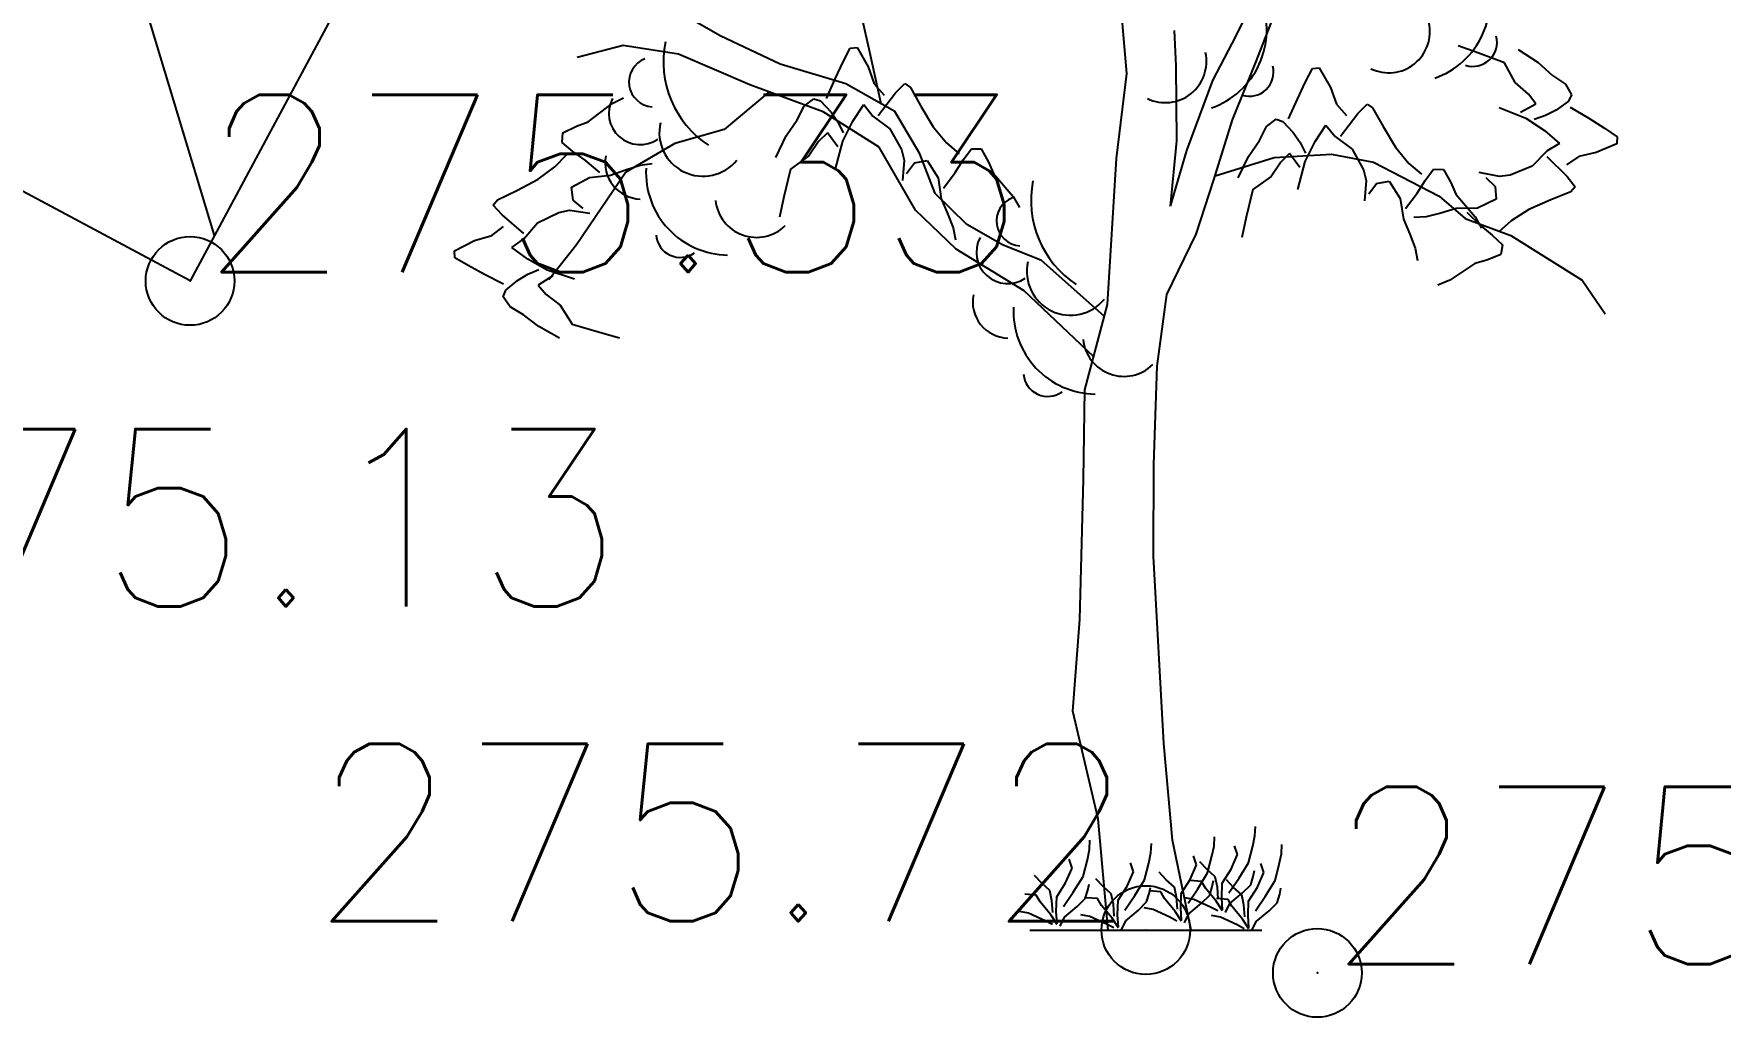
# Model space of a CAD drawing. Header units: millimetres. Extents: x 524954 to 526204, y 9523489 to 9524010.
# Drawn here: x 525409.05 to 525418.56, y 9523674.6 to 9523680.15 of the extents above; entities that cross this region are included whole.
import ezdxf
from ezdxf.enums import TextEntityAlignment as Align

# ---------------------------------------------------------------- set-up
doc = ezdxf.new("R2010")
doc.units = ezdxf.units.MM
doc.header["$PDMODE"] = 32
doc.header["$PDSIZE"] = 0.5
doc.linetypes.add('ACAD_ISO12W100', pattern=[21, 12, -3, 0, -3, 0, -3])
for name, color, linetype in [('Arbre', 34, 'ACAD_ISO12W100'), ('Bati', 6, 'Continuous'), ('Bati_H', 1, 'Continuous'), ('TopoAlt', 3, 'Continuous'), ('TOPOJIS', 7, 'Continuous')]:
    doc.layers.add(name, color=color, linetype=linetype)
doc.styles.add('Simplex 1.0', font='Simplex.shx', dxfattribs={"width": 0.99, "height": 1})

# ---------------------------------------------------------------- blocks, each defined once
blk = doc.blocks.new('TCPOINT M')
at = {"color": 0}
blk.add_point((0, 0), dxfattribs=at)
at = {"layer": 'TopoAlt', "style": 'Simplex 1.0', "width": 0.99}
blk.add_attdef('ALT', (0.15, 0.15), '', height=1, dxfattribs=at)
blk = doc.blocks.new('v088')
at = {"linetype": 'Continuous'}
for p, q in [((-0.1073, 4.8293), (-0.1646, 5.4873)), ((0.5102, 5.0412), (0.6713, 5.3679)), ((-1.5592, 4.9668), (-1.6346, 5.3011)), ((-2.4003, 5.0425), (-2.6206, 5.1685)), ((0.6191, 4.888), (0.7312, 5.1764)), ((-2.0611, 4.8817), (-2.4003, 5.0425)), ((0.1717, 4.8724), (0.1613, 5.0712)), ((0.3786, 4.7897), (0.5102, 5.0412)), ((-2.9464, 4.9876), (-3.2062, 4.92)), ((-2.6344, 4.9381), (-2.9464, 4.9876)), ((-1.4917, 4.6586), (-1.5592, 4.9668)), ((-2.2328, 4.7662), (-2.6344, 4.9381)), ((-1.6919, 4.7713), (-2.0611, 4.8817)), ((0.1743, 4.4496), (0.1717, 4.8724)), ((0.489, 4.5681), (0.6191, 4.888)), ((-1.8192, 4.6131), (-2.2328, 4.7662)), ((-1.415, 4.6154), (-1.6919, 4.7713)), ((-0.1657, 4.3492), (-0.1073, 4.8293)), ((0.2314, 4.3948), (0.3786, 4.7897)), ((-2.1227, 4.7254), (-2.3768, 4.5144)), ((-1.5041, 4.4145), (-1.8192, 4.6131)), ((-1.2732, 4.3758), (-1.415, 4.6154)), ((0.3841, 4.2301), (0.489, 4.5681)), ((-2.3768, 4.5144), (-2.655, 4.434)), ((-2.655, 4.434), (-2.9315, 4.2727)), ((-1.2976, 4.0581), (-1.5041, 4.4145)), ((-1.1877, 4.1537), (-1.2732, 4.3758)), ((0.1384, 4.0819), (0.1743, 4.4496)), ((0.1384, 4.0819), (0.2314, 4.3948)), ((0.7235, 4.3553), (1.0465, 4.3745)), ((1.0465, 4.3745), (1.2838, 4.3297)), ((-0.2169, 3.5272), (-0.1657, 4.3492)), ((0.3911, 4.2526), (0.7235, 4.3553)), ((1.2838, 4.3297), (1.6547, 4.1385)), ((-2.9315, 4.2727), (-3.209, 3.8627)), ((0.2848, 3.9233), (0.3841, 4.2301)), ((-1.0099, 3.9771), (-1.1877, 4.1537)), ((1.6547, 4.1385), (1.8004, 4.0109)), ((-1.0692, 3.839), (-1.2976, 4.0581)), ((1.8004, 4.0109), (2.0573, 3.9168)), ((-0.8085, 3.8631), (-1.0099, 3.9771)), ((0.1177, 3.584), (0.2848, 3.9233)), ((2.0573, 3.9168), (2.4606, 3.664)), ((-3.209, 3.8627), (-3.3666, 3.6666)), ((-0.6849, 3.6045), (-1.0692, 3.839)), ((-0.589, 3.7744), (-0.8085, 3.8631)), ((-0.2343, 3.4611), (-0.589, 3.7744)), ((2.4606, 3.664), (2.589, 3.4739)), ((-0.2941, 3.234), (-0.6849, 3.6045)), ((-0.3436, 3.0457), (-0.2169, 3.5272)), ((0.064, 3.1786), (0.1177, 3.584)), ((0.0445, 2.6247), (0.064, 3.1786)), ((-0.3518, 2.5418), (-0.3436, 3.0457)), ((0.0429, 2.1085), (0.0445, 2.6247)), ((-0.3726, 1.7516), (-0.3518, 2.5418)), ((0.1022, 1.0525), (0.0429, 2.1085)), ((-0.4115, 1.2346), (-0.3726, 1.7516)), ((-0.2683, 0.6281), (-0.4115, 1.2346)), ((0.151, 0.5063), (0.1022, 1.0525)), ((-0.2127, 0), (-0.2683, 0.6281)), ((0.2565, 0), (0.151, 0.5063)), ((-0.6539, 0), (0.6539, 0))]:
    blk.add_line(p, q, dxfattribs=at)
at = {"color": 3, "linetype": 'Continuous'}
for p, q in [((-1.7068, 4.8945), (-1.6668, 4.9726)), ((-1.6668, 4.9726), (-1.6283, 4.976)), ((-1.6283, 4.976), (-1.5645, 4.8667)), ((1.8724, 4.9461), (1.762, 4.9854)), ((2.0224, 4.89), (1.8724, 4.9461)), ((2.0987, 4.9642), (2.2113, 4.8904)), ((-1.7514, 4.7999), (-1.7068, 4.8945)), ((-1.5645, 4.8667), (-1.5307, 4.7714)), ((0.8993, 4.7791), (0.9393, 4.8572)), ((0.9393, 4.8572), (0.9778, 4.8606)), ((0.9778, 4.8606), (1.0416, 4.7513)), ((2.0834, 4.7783), (2.0224, 4.89)), ((2.2113, 4.8904), (2.2929, 4.8185)), ((-1.8008, 4.6887), (-1.7514, 4.7999)), ((-1.5307, 4.7714), (-1.4755, 4.7074)), ((-1.4112, 4.7196), (-1.3587, 4.7727)), ((-1.3587, 4.7727), (-1.3272, 4.7513)), ((0.8546, 4.6845), (0.8993, 4.7791)), ((2.1569, 4.7135), (2.0834, 4.7783)), ((2.2929, 4.8185), (2.3654, 4.7691)), ((2.3654, 4.7691), (2.4, 4.7096)), ((-3.1435, 4.5571), (-3.0095, 4.66)), ((-3.0095, 4.66), (-2.9439, 4.6918)), ((-1.9257, 4.6454), (-1.871, 4.6871)), ((-1.871, 4.6871), (-1.8334, 4.6747)), ((-1.8334, 4.6747), (-1.7744, 4.6115)), ((-1.5083, 4.5916), (-1.4112, 4.7196)), ((-1.3272, 4.7513), (-1.2679, 4.6451)), ((0.8053, 4.5733), (0.8546, 4.6845)), ((1.0416, 4.7513), (1.0754, 4.656)), ((2.1989, 4.6584), (2.1569, 4.7135)), ((2.383, 4.6739), (2.3129, 4.6232)), ((2.4, 4.7096), (2.383, 4.6739)), ((-2.0269, 4.4774), (-1.9657, 4.5674)), ((-1.9657, 4.5674), (-1.9257, 4.6454)), ((-1.7744, 4.6115), (-1.7365, 4.5561)), ((-1.6512, 4.5605), (-1.5907, 4.6542)), ((-1.5907, 4.6542), (-1.5392, 4.5896)), ((-1.5392, 4.5896), (-1.4434, 4.5178)), ((-1.2679, 4.6451), (-1.1988, 4.529)), ((0.6804, 4.53), (0.7351, 4.5718)), ((0.7351, 4.5718), (0.7727, 4.5593)), ((1.0754, 4.656), (1.1306, 4.592)), ((1.0978, 4.4762), (1.1948, 4.6042)), ((1.1948, 4.6042), (1.2474, 4.6573)), ((1.2474, 4.6573), (1.2789, 4.6359)), ((1.2789, 4.6359), (1.3382, 4.5297)), ((1.9921, 4.6376), (2.1424, 4.5777)), ((2.1133, 4.6106), (2.1989, 4.6584)), ((2.1424, 4.5777), (2.247, 4.5072)), ((2.2532, 4.5924), (2.1892, 4.5691)), ((2.3129, 4.6232), (2.2532, 4.5924)), ((2.3928, 4.6398), (2.497, 4.577)), ((2.497, 4.577), (2.5853, 4.5209)), ((-3.2911, 4.4407), (-3.2867, 4.4956)), ((-3.2867, 4.4956), (-3.2101, 4.5328)), ((-3.2101, 4.5328), (-3.1435, 4.5571)), ((-2.0862, 4.3565), (-2.0269, 4.4774)), ((-1.7952, 4.494), (-1.8447, 4.4455)), ((-1.7371, 4.415), (-1.7952, 4.494)), ((-1.7365, 4.5561), (-1.7054, 4.4954)), ((-1.7081, 4.4479), (-1.6512, 4.5605)), ((-1.4434, 4.5178), (-1.3781, 4.401)), ((-1.1988, 4.529), (-1.1228, 4.4377)), ((0.6404, 4.452), (0.6804, 4.53)), ((0.7727, 4.5593), (0.8317, 4.4961)), ((0.8317, 4.4961), (0.8696, 4.4407)), ((0.9549, 4.4451), (1.0154, 4.5388)), ((1.0154, 4.5388), (1.0668, 4.4742)), ((1.0668, 4.4742), (1.1627, 4.4024)), ((1.3382, 4.5297), (1.4072, 4.4136)), ((2.247, 4.5072), (2.3325, 4.4356)), ((2.5853, 4.5209), (2.6578, 4.4715)), ((2.6578, 4.4715), (2.6564, 4.4329)), ((-3.2303, 4.3905), (-3.2911, 4.4407)), ((-3.1617, 4.3413), (-3.2303, 4.3905)), ((-1.8447, 4.4455), (-1.8998, 4.3645)), ((-1.7488, 4.2914), (-1.7081, 4.4479)), ((-1.3781, 4.401), (-1.3629, 4.3412)), ((-1.1228, 4.4377), (-1.0524, 4.3767)), ((-1.0302, 4.3418), (-0.9835, 4.4054)), ((-0.9835, 4.4054), (-0.9285, 4.4041)), ((-0.9285, 4.4041), (-0.8869, 4.3298)), ((0.5791, 4.362), (0.6404, 4.452)), ((0.8109, 4.3786), (0.7614, 4.3301)), ((0.869, 4.2996), (0.8109, 4.3786)), ((0.8696, 4.4407), (0.9007, 4.38)), ((0.898, 4.3325), (0.9549, 4.4451)), ((1.1627, 4.4024), (1.228, 4.2856)), ((1.4072, 4.4136), (1.4833, 4.3223)), ((2.262, 4.3926), (2.1788, 4.3064)), ((2.3325, 4.4356), (2.262, 4.3926)), ((2.5401, 4.3831), (2.4412, 4.3615)), ((2.6564, 4.4329), (2.5401, 4.3831)), ((-3.4268, 4.2328), (-3.3314, 4.3035)), ((-3.3314, 4.3035), (-3.2664, 4.3702)), ((-3.0788, 4.2707), (-3.1617, 4.3413)), ((-3.0186, 4.2553), (-2.9333, 4.2859)), ((-2.9333, 4.2859), (-2.8514, 4.3121)), ((-2.8514, 4.3121), (-2.7828, 4.3211)), ((-2.0031, 4.2901), (-2.0401, 4.1343)), ((-1.8998, 4.3645), (-2.0031, 4.2901)), ((-1.3629, 4.3412), (-1.3723, 4.2259)), ((-1.3485, 4.2656), (-1.3049, 4.3248)), ((-1.3049, 4.3248), (-1.2331, 4.3384)), ((-1.2331, 4.3384), (-1.1715, 4.2405)), ((-1.0754, 4.2705), (-1.0302, 4.3418)), ((-0.8869, 4.3298), (-0.8589, 4.2646)), ((0.5199, 4.2411), (0.5791, 4.362)), ((0.7614, 4.3301), (0.7063, 4.2491)), ((0.8572, 4.176), (0.898, 4.3325)), ((1.228, 4.2856), (1.2432, 4.2258)), ((1.4833, 4.3223), (1.5536, 4.2613)), ((1.5759, 4.2264), (1.6226, 4.29)), ((1.6226, 4.29), (1.6776, 4.2887)), ((1.6776, 4.2887), (1.7191, 4.2144)), ((2.1788, 4.3064), (2.0548, 4.2561)), ((2.2601, 4.3616), (2.3751, 4.2494)), ((2.4412, 4.3615), (2.371, 4.3146)), ((-3.5467, 4.1705), (-3.4268, 4.2328)), ((-3.2386, 4.1877), (-3.1373, 4.2436)), ((-3.2291, 4.1152), (-3.2386, 4.1877)), ((-3.1373, 4.2436), (-3.0186, 4.2553)), ((-1.1715, 4.2405), (-1.153, 4.1227)), ((-1.1411, 4.1837), (-1.0754, 4.2705)), ((-0.8589, 4.2646), (-0.7485, 4.1368)), ((0.7063, 4.2491), (0.603, 4.1747)), ((1.2432, 4.2258), (1.2338, 4.1105)), ((1.2576, 4.1502), (1.3011, 4.2094)), ((1.3011, 4.2094), (1.373, 4.223)), ((1.373, 4.223), (1.4346, 4.1251)), ((1.5307, 4.1551), (1.5759, 4.2264)), ((1.7191, 4.2144), (1.7472, 4.1493)), ((1.9936, 4.2484), (1.8803, 4.2721)), ((1.9168, 4.2436), (1.9701, 4.193)), ((1.9701, 4.193), (1.9747, 4.12)), ((2.0548, 4.2561), (1.9936, 4.2484)), ((2.3751, 4.2494), (2.4212, 4.1906)), ((2.4212, 4.1906), (2.396, 4.1621)), ((-3.6793, 4.0872), (-3.6561, 4.1174)), ((-3.6561, 4.1174), (-3.5467, 4.1705)), ((-3.1725, 4.0683), (-3.2291, 4.1152)), ((-2.0401, 4.1343), (-2.0653, 4.0199)), ((-1.153, 4.1227), (-1.1176, 4.0393)), ((-0.7485, 4.1368), (-0.7129, 4.0731)), ((0.603, 4.1747), (0.566, 4.0189)), ((1.4346, 4.1251), (1.4531, 4.0073)), ((1.465, 4.0683), (1.5307, 4.1551)), ((1.7472, 4.1493), (1.8576, 4.0214)), ((1.9747, 4.12), (1.8699, 4.071)), ((2.2833, 4.1164), (2.1595, 4.0623)), ((2.396, 4.1621), (2.2833, 4.1164)), ((-3.6294, 4.0317), (-3.6793, 4.0872)), ((-3.5071, 3.9275), (-3.6294, 4.0317)), ((-3.4297, 3.988), (-3.3093, 4.0465)), ((-3.3093, 4.0465), (-3.2488, 4.0583)), ((-3.2488, 4.0583), (-3.1342, 4.0423)), ((-1.1176, 4.0393), (-1.0867, 3.9591)), ((0.566, 4.0189), (0.5407, 3.9045)), ((1.4531, 4.0073), (1.4885, 3.9239)), ((1.5801, 4.0219), (1.511, 4.0175)), ((1.6636, 4.0426), (1.5801, 4.0219)), ((1.7506, 4.0673), (1.6636, 4.0426)), ((1.8699, 4.071), (1.7506, 4.0673)), ((1.8097, 4.0479), (1.8877, 3.9719)), ((1.8576, 4.0214), (1.8932, 3.9577)), ((2.0595, 3.9982), (1.9902, 3.936)), ((2.1595, 4.0623), (2.0595, 3.9982)), ((-3.785, 3.8871), (-3.6878, 3.9154)), ((-3.6878, 3.9154), (-3.6208, 3.9668)), ((-3.5069, 3.8964), (-3.4297, 3.988)), ((-1.0867, 3.9591), (-1.0738, 3.891)), ((1.4885, 3.9239), (1.5194, 3.8437)), ((1.8877, 3.9719), (1.9528, 3.9182)), ((1.9528, 3.9182), (2.0102, 3.864)), ((-3.8977, 3.8297), (-3.785, 3.8871)), ((-3.8965, 3.791), (-3.8977, 3.8297)), ((-3.5743, 3.8488), (-3.5069, 3.8964)), ((-3.4842, 3.783), (-3.5743, 3.8488)), ((1.5194, 3.8437), (1.5323, 3.7756)), ((2.002, 3.8096), (1.9231, 3.7776)), ((2.0102, 3.864), (2.002, 3.8096)), ((-3.8209, 3.7466), (-3.8965, 3.791)), ((-3.729, 3.6966), (-3.8209, 3.7466)), ((-3.4847, 3.6976), (-3.4223, 3.7252)), ((-3.3751, 3.7197), (-3.4842, 3.783)), ((-3.2212, 3.6701), (-3.3751, 3.7197)), ((1.855, 3.7579), (1.7144, 3.6642)), ((1.9231, 3.7776), (1.855, 3.7579)), ((-3.6208, 3.641), (-3.729, 3.6966)), ((-3.6087, 3.6076), (-3.5422, 3.6629)), ((-3.5422, 3.6629), (-3.4847, 3.6976)), ((-3.3439, 3.6889), (-3.4261, 3.6355)), ((-3.4261, 3.6355), (-3.3805, 3.5833)), ((1.7144, 3.6642), (1.6468, 3.6368)), ((-3.6232, 3.5708), (-3.6087, 3.6076)), ((-3.5847, 3.5138), (-3.6232, 3.5708)), ((-3.3805, 3.5833), (-3.3028, 3.5236)), ((-3.3028, 3.5236), (-3.2344, 3.4162)), ((-3.5091, 3.4694), (-3.5847, 3.5138)), ((-3.4228, 3.4031), (-3.5091, 3.4694)), ((-3.3055, 3.337), (-3.4228, 3.4031)), ((-3.2344, 3.4162), (-3.081, 3.3703)), ((-3.081, 3.3703), (-2.9682, 3.3386)), ((0.6155, 0.5313), (0.6179, 0.5842)), ((-0.3173, 0.4544), (-0.3149, 0.5073)), ((0.0288, 0.4351), (0.0313, 0.488)), ((0.3847, 0.4736), (0.3871, 0.5265)), ((0.5169, 0.4255), (0.5001, 0.476)), ((0.6034, 0.4736), (0.6155, 0.5313)), ((0.7645, 0.4303), (0.7669, 0.4832)), ((-0.4159, 0.3486), (-0.4327, 0.3991)), ((-0.3534, 0.3029), (-0.3294, 0.3967)), ((-0.3294, 0.3967), (-0.3173, 0.4544)), ((0.0168, 0.3774), (0.0288, 0.4351)), ((0.2861, 0.3678), (0.2693, 0.4183)), ((0.3462, 0.3414), (0.3053, 0.3847)), ((0.3486, 0.3221), (0.3726, 0.4159)), ((0.3726, 0.4159), (0.3847, 0.4736)), ((0.4808, 0.3438), (0.5169, 0.4255)), ((0.5794, 0.3798), (0.6034, 0.4736)), ((0.7525, 0.3726), (0.7645, 0.4303)), ((-0.5866, 0.2645), (-0.6275, 0.3077)), ((-0.452, 0.2669), (-0.4159, 0.3486)), ((-0.4087, 0.214), (-0.3534, 0.3029)), ((-0.2404, 0.2452), (-0.2813, 0.2885)), ((-0.1058, 0.2476), (-0.0697, 0.3294)), ((-0.0697, 0.3294), (-0.0865, 0.3798)), ((-0.0072, 0.2837), (0.0168, 0.3774)), ((0.1154, 0.2837), (0.0745, 0.327)), ((0.1995, 0.2068), (0.25, 0.2861)), ((0.25, 0.2861), (0.2861, 0.3678)), ((0.2933, 0.2332), (0.3486, 0.3221)), ((0.3919, 0.3005), (0.3462, 0.3414)), ((0.4039, 0.2428), (0.3919, 0.3005)), ((0.4303, 0.2645), (0.4808, 0.3438)), ((0.4688, 0.2092), (0.5241, 0.2909)), ((0.5241, 0.2909), (0.5794, 0.3798)), ((0.5914, 0.2548), (0.6058, 0.3029)), ((0.6058, 0.3029), (0.6131, 0.3366)), ((0.6299, 0.2428), (0.6659, 0.3246)), ((0.6659, 0.3246), (0.6491, 0.375)), ((0.7285, 0.2789), (0.7525, 0.3726)), ((-0.6179, 0.1971), (-0.6828, 0.2019)), ((-0.5962, 0.1587), (-0.6179, 0.1971)), ((-0.5409, 0.2236), (-0.5866, 0.2645)), ((-0.5289, 0.1659), (-0.5409, 0.2236)), ((-0.5025, 0.1875), (-0.452, 0.2669)), ((-0.464, 0.1322), (-0.4087, 0.214)), ((-0.3414, 0.1779), (-0.327, 0.226)), ((-0.327, 0.226), (-0.3197, 0.2596)), ((-0.1947, 0.2043), (-0.2404, 0.2452)), ((-0.1827, 0.1467), (-0.1947, 0.2043)), ((-0.1563, 0.1683), (-0.1058, 0.2476)), ((-0.1178, 0.113), (-0.0625, 0.1947)), ((-0.0625, 0.1947), (-0.0072, 0.2837)), ((0.0048, 0.1587), (0.0192, 0.2068)), ((0.0192, 0.2068), (0.0264, 0.2404)), ((0.0841, 0.2164), (0.0192, 0.2212)), ((0.1058, 0.1779), (0.0841, 0.2164)), ((0.1611, 0.2428), (0.1154, 0.2837)), ((0.1731, 0.1851), (0.1611, 0.2428)), ((0.1971, 0.125), (0.1995, 0.2068)), ((0.238, 0.1515), (0.2933, 0.2332)), ((0.3149, 0.2741), (0.25, 0.2789)), ((0.3366, 0.2356), (0.3149, 0.2741)), ((0.3149, 0.1515), (0.3606, 0.1971)), ((0.3967, 0.1635), (0.3366, 0.2356)), ((0.3606, 0.1971), (0.375, 0.2452)), ((0.375, 0.2452), (0.3823, 0.2789)), ((0.4087, 0.1755), (0.4039, 0.2428)), ((0.4279, 0.1827), (0.4303, 0.2645)), ((0.4953, 0.2404), (0.4544, 0.2837)), ((0.4736, 0.1491), (0.5457, 0.2092)), ((0.5409, 0.1995), (0.4953, 0.2404)), ((0.5529, 0.1418), (0.5409, 0.1995)), ((0.5457, 0.2092), (0.5914, 0.2548)), ((0.5794, 0.1635), (0.6299, 0.2428)), ((0.6732, 0.1899), (0.7285, 0.2789)), ((0.7405, 0.1539), (0.7549, 0.2019)), ((0.7549, 0.2019), (0.7621, 0.2356)), ((-0.6611, 0.0962), (-0.7116, 0.1058)), ((-0.5674, 0.0529), (-0.6611, 0.0962)), ((-0.5361, 0.0865), (-0.5962, 0.1587)), ((-0.5241, 0.0986), (-0.5289, 0.1659)), ((-0.5049, 0.1058), (-0.5025, 0.1875)), ((-0.5001, 0.0361), (-0.5049, 0.1058)), ((-0.4592, 0.0721), (-0.3871, 0.1322)), ((-0.3871, 0.1322), (-0.3414, 0.1779)), ((-0.2717, 0.1779), (-0.3366, 0.1827)), ((-0.25, 0.1394), (-0.2717, 0.1779)), ((-0.1899, 0.0673), (-0.25, 0.1394)), ((-0.1779, 0.0793), (-0.1827, 0.1467)), ((-0.1587, 0.0865), (-0.1563, 0.1683)), ((-0.113, 0.0529), (-0.0409, 0.113)), ((-0.0409, 0.113), (0.0048, 0.1587)), ((0.0409, 0.1154), (-0.0096, 0.125)), ((0.1346, 0.0721), (0.0409, 0.1154)), ((0.1659, 0.1058), (0.1058, 0.1779)), ((0.2019, 0.0505), (0.1659, 0.1058)), ((0.1779, 0.1178), (0.1731, 0.1851)), ((0.2019, 0.0553), (0.1971, 0.125)), ((0.2717, 0.1731), (0.2212, 0.1827)), ((0.2428, 0.0914), (0.3149, 0.1515)), ((0.3654, 0.1298), (0.2717, 0.1731)), ((0.4063, 0.1082), (0.3654, 0.1298)), ((0.4327, 0.1082), (0.3967, 0.1635)), ((0.464, 0.1731), (0.3991, 0.1779)), ((0.4327, 0.113), (0.4279, 0.1827)), ((0.4496, 0.0986), (0.4736, 0.1491)), ((0.4856, 0.1346), (0.464, 0.1731)), ((0.5457, 0.0625), (0.4856, 0.1346)), ((0.5578, 0.0745), (0.5529, 0.1418)), ((0.577, 0.0817), (0.5794, 0.1635)), ((0.6179, 0.1082), (0.6732, 0.1899)), ((0.6227, 0.0481), (0.6948, 0.1082)), ((0.6948, 0.1082), (0.7405, 0.1539)), ((-0.5265, 0.0313), (-0.5674, 0.0529)), ((-0.5001, 0.0313), (-0.5361, 0.0865)), ((-0.4832, 0.0216), (-0.4592, 0.0721)), ((-0.3149, 0.0769), (-0.3654, 0.0865)), ((-0.2212, 0.0337), (-0.3149, 0.0769)), ((-0.1803, 0.012), (-0.2212, 0.0337)), ((-0.1539, 0.012), (-0.1899, 0.0673)), ((-0.1539, 0.0168), (-0.1587, 0.0865)), ((-0.137, 0.0024), (-0.113, 0.0529)), ((0.1755, 0.0505), (0.1346, 0.0721)), ((0.2188, 0.0409), (0.2428, 0.0914)), ((0.4207, 0.0721), (0.3702, 0.0817)), ((0.5145, 0.0288), (0.4207, 0.0721)), ((0.5554, 0.0072), (0.5145, 0.0288)), ((0.5818, 0.0072), (0.5457, 0.0625)), ((0.5818, 0.012), (0.577, 0.0817)), ((0.5986, -0.0024), (0.6227, 0.0481))]:
    blk.add_line(p, q, dxfattribs=at)
for centre, major_axis, start_param, end_param in [((1.4749, 5.2432), (0.3298, 0.3298), 4.265936, 5.872819), ((0.2152, 5.0749), (-0.3298, 0.3298), 2.69514, 4.302022), ((1.3699, 5.0654), (-0.1641, 0.1641), 1.908121, 4.146545), ((-2.1547, 4.8961), (-0.3995, 0.3995), 0.587708, 1.773422), ((0.1101, 4.8971), (-0.1641, 0.1641), 1.908121, 4.146545), ((1.844, 5.0056), (-0.0964, 0.0964), 2.051824, 4.174223), ((-2.774, 4.7815), (-0.099, 0.099), -0.421529, 2.292047), ((0.5842, 4.8373), (0.0964, 0.0964), 3.62262, 5.745019), ((-2.8514, 4.6047), (-0.1246, 0.1246), 0.293965, 2.957824), ((-2.4968, 4.4965), (0.1741, 0.1741), 2.133893, 4.816631), ((-2.8441, 4.3258), (-0.1445, 0.1445), 0.590553, 2.325666), ((-2.352, 4.2724), (0.3298, 0.3298), 2.307735, 3.914618), ((-0.0823, 4.1124), (0.3995, 0.3995), 2.158504, 3.344219), ((-2.1954, 4.1377), (0.1641, 0.1641), 2.463212, 4.701636), ((-0.7016, 3.9977), (0.099, 0.099), 1.149268, 3.862844), ((-2.6253, 3.929), (0.0964, 0.0964), 2.435534, 4.557933), ((-0.779, 3.821), (0.1246, 0.1246), 1.864761, 4.52862), ((-0.4244, 3.7128), (0.1741, 0.1741), 2.133893, 4.816631), ((-0.7718, 3.542), (-0.1445, 0.1445), 0.590553, 2.325666), ((-0.2796, 3.4886), (0.3298, 0.3298), 2.307735, 3.914618), ((-0.1231, 3.3539), (0.1641, 0.1641), 2.463212, 4.701636), ((-0.5529, 3.1452), (0.0964, 0.0964), 2.435534, 4.557933)]:
    blk.add_ellipse(centre, major_axis=major_axis, ratio=1, start_param=start_param, end_param=end_param, dxfattribs=at)

msp = doc.modelspace()

# ---------------------------------------------------------------- hatches: boundary and pattern name
at = {"layer": 'Bati_H'}
h = msp.add_hatch(dxfattribs=at)
h.set_pattern_fill('_U', color=256, scale=2, angle=-73.19047, style=0, pattern_type=0)
h.set_pattern_definition([(286.809526688, (0, 0), (1.91454285277, 0.5783819369), [])])
h.paths.add_polyline_path([(525410.8351, 9523680.44), (525409.9307, 9523678.7527), (525408.8765, 9523679.3177), (525407.7883, 9523677.0531), (525404.1651, 9523678.8904), (525406.3093, 9523682.7671), (525406.3503, 9523682.8437)])

# ---------------------------------------------------------------- linework, layer by layer
at = {"layer": 'Bati', "flags": 128}
msp.add_lwpolyline([(525410.8351, 9523680.44), (525409.9307, 9523678.7527), (525408.8765, 9523679.3177), (525407.7883, 9523677.0531), (525404.1651, 9523678.8904), (525406.3093, 9523682.7671), (525406.3503, 9523682.8437)], close=True, dxfattribs=at)

# ---------------------------------------------------------------- block references
at = {"layer": 'Arbre'}
msp.add_blockref('v088', (525415.319, 9523675.093), dxfattribs=at)
at = {"layer": 'TOPOJIS'}
ref = msp.add_blockref('TCPOINT M', (525409.9307, 9523678.7527, 275.33), dxfattribs=at)
ref.add_attrib('ALT', '275.33', (525409.9807, 9523678.8027, 275.33), dxfattribs={"layer": 'TopoAlt', "height": 1, "style": 'Simplex 1.0', "width": 0.99})
ref = msp.add_blockref('TCPOINT M', (525407.6628, 9523676.8679, 275.13), dxfattribs=at)
ref.add_attrib('ALT', '275.13', (525407.7128, 9523676.9179, 275.13), dxfattribs={"layer": 'TopoAlt', "height": 1, "style": 'Simplex 1.0', "width": 0.99})
ref = msp.add_blockref('TCPOINT M', (525415.319, 9523675.093, 275.72), dxfattribs=at)
ref.add_attrib('ALT', '275.72', dxfattribs={"layer": 'TopoAlt', "height": 1, "style": 'Simplex 1.0', "width": 0.99}).set_placement((525415.269, 9523675.143, 275.72), align=Align.RIGHT)
ref = msp.add_blockref('TCPOINT M', (525416.2862, 9523674.8516, 275.38), dxfattribs=at)
ref.add_attrib('ALT', '275.38', (525416.3362, 9523674.9016, 275.38), dxfattribs={"layer": 'TopoAlt', "height": 1, "style": 'Simplex 1.0', "width": 0.99})

doc.saveas('drawing.dxf')
